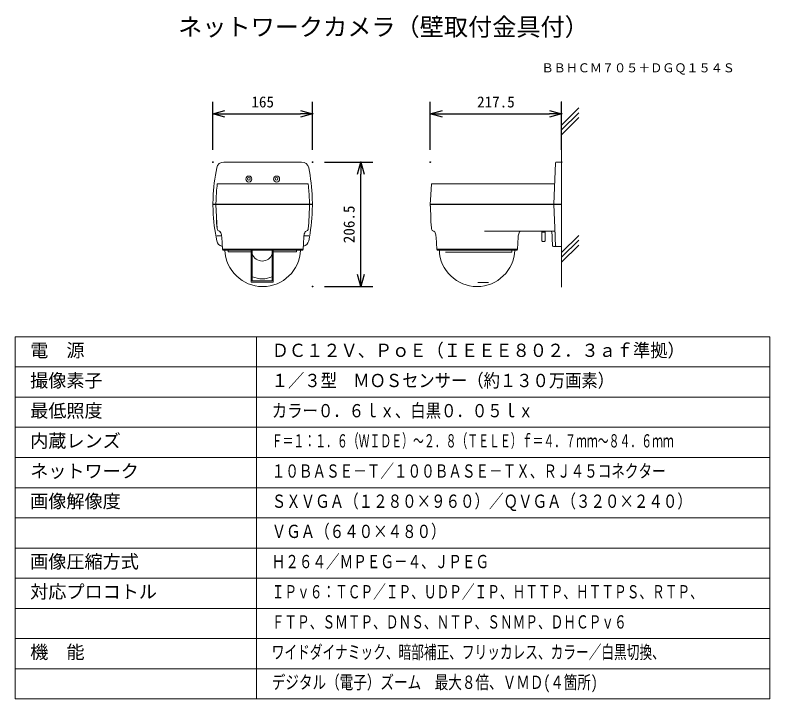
# Model space of a CAD drawing. Units: millimetres, scale not verified. Extents: x -63 to 62, y -57 to 57.
import ezdxf
from ezdxf.enums import TextEntityAlignment as Align

# ---------------------------------------------------------------- set-up
doc = ezdxf.new("R2010")
doc.units = ezdxf.units.MM
doc.header["$LTSCALE"] = 0.125
doc.header["$PDMODE"] = 32
doc.header["$PDSIZE"] = 0.0625
doc.linetypes.add('USER1', pattern=[13.02, 10, -1, 0.01, -1, 0.01, -1])
for name, color, linetype, lineweight in [('0-0_0', 7, 'Continuous', 25), ('0-1_WAKU', 1, 'Continuous', 18), ('0-5_GAIKEI', 7, 'Continuous', 18), ('0-6_SUNPO', 7, 'Continuous', 25)]:
    doc.layers.add(name, color=color, linetype=linetype, lineweight=lineweight)
for name, color, linetype in [('0-2_MOJI1', 7, 'Continuous'), ('0-3_TOUROKU', 7, 'Continuous'), ('0-4_Defpoints', 7, 'Continuous')]:
    doc.layers.add(name, color=color, linetype=linetype)
doc.styles.add('ＭＳ ゴシック', font='')
doc.styles.get('ＭＳ ゴシック').set_extended_font_data('MS Gothic')

# ---------------------------------------------------------------- blocks, each defined once
blk = doc.blocks.new('_OPEN30')
at = {"layer": '0-0_0'}
blk.add_line((0, 0), (-1, 0), dxfattribs=at)
blk.add_lwpolyline([(-1, 0.26795), (0, 0), (-1, -0.26795)], dxfattribs=at)
blk = doc.blocks.new('D6')
at = {"layer": '0-4_Defpoints'}
for p in [(25.5206, 32.5965), (3.7706, 24.5965), (25.5206, 24.5965)]:
    blk.add_point(p, dxfattribs=at)
at = {"layer": '0-6_SUNPO'}
for p, q in [((3.7706, 26.5965), (3.7706, 34.5965)), ((25.5206, 26.5965), (25.5206, 34.5965)), ((5.7706, 32.5965), (23.5206, 32.5965))]:
    blk.add_line(p, q, dxfattribs=at)
at = {"layer": '0-6_SUNPO', "xscale": 2, "yscale": 2, "rotation": 180}
blk.add_blockref('_OPEN30', (3.7706, 32.5965), dxfattribs=at)
at = {"layer": '0-6_SUNPO', "xscale": 2, "yscale": 2}
blk.add_blockref('_OPEN30', (25.5206, 32.5965), dxfattribs=at)
at = {"layer": '0-6_SUNPO', "style": 'ＭＳ ゴシック'}
blk.add_text('217.5', height=1.833, dxfattribs=at).set_placement((11.5206, 33.0965), align=Align.BOTTOM_LEFT)
blk = doc.blocks.new('D5')
at = {"layer": '0-4_Defpoints'}
for p in [(-15.7272, 32.5965), (-32.2272, 24.5965), (-15.7272, 24.5965)]:
    blk.add_point(p, dxfattribs=at)
at = {"layer": '0-6_SUNPO'}
for p, q in [((-32.2272, 26.5965), (-32.2272, 34.5965)), ((-15.7272, 26.5965), (-15.7272, 34.5965)), ((-30.2272, 32.5965), (-17.7272, 32.5965))]:
    blk.add_line(p, q, dxfattribs=at)
at = {"layer": '0-6_SUNPO', "xscale": 2, "yscale": 2, "rotation": 180}
blk.add_blockref('_OPEN30', (-32.2272, 32.5965), dxfattribs=at)
at = {"layer": '0-6_SUNPO', "xscale": 2, "yscale": 2}
blk.add_blockref('_OPEN30', (-15.7272, 32.5965), dxfattribs=at)
at = {"layer": '0-6_SUNPO', "style": 'ＭＳ ゴシック'}
blk.add_text('165', height=1.833, dxfattribs=at).set_placement((-25.8522, 33.0965), align=Align.BOTTOM_LEFT)
blk = doc.blocks.new('D4')
at = {"layer": '0-4_Defpoints'}
for p in [(-15.7201, 24.6016), (-7.7201, 24.6016), (-15.7201, 3.9616)]:
    blk.add_point(p, dxfattribs=at)
at = {"layer": '0-6_SUNPO'}
for p, q in [((-13.7201, 24.6016), (-5.7201, 24.6016)), ((-7.7201, 5.9616), (-7.7201, 22.6016)), ((-13.7201, 3.9616), (-5.7201, 3.9616))]:
    blk.add_line(p, q, dxfattribs=at)
at = {"layer": '0-6_SUNPO', "xscale": 2, "yscale": 2}
for p, rotation in [((-7.7201, 24.6016), 90), ((-7.7201, 3.9616), 270)]:
    blk.add_blockref('_OPEN30', p, dxfattribs=dict(at, rotation=rotation))
at = {"layer": '0-6_SUNPO', "style": 'ＭＳ ゴシック'}
blk.add_text('206.5', height=1.833, rotation=90, dxfattribs=at).set_placement((-8.2201, 11.1566), align=Align.BOTTOM_LEFT)

msp = doc.modelspace()

# ---------------------------------------------------------------- linework, layer by layer
at = {"layer": '0-1_WAKU', "color": 4}
for p, q in [((-62.5043, 3.4942), (-62.5043, -56.5058)), ((-62.5043, 3.4942), (62.4957, 3.4942)), ((-22.5043, 3.4942), (-22.5043, -56.5058)), ((62.4957, 3.4942), (62.4957, -56.5058)), ((62.4957, -56.5058), (-62.5043, -56.5058))]:
    msp.add_line(p, q, dxfattribs=at)
at = {"layer": '0-1_WAKU'}
for p, q in [((-62.5043, -1.5058), (62.4957, -1.5058)), ((-62.5043, -6.5058), (62.4957, -6.5058)), ((-62.5043, -11.5058), (62.4957, -11.5058)), ((-62.5043, -16.5058), (62.4957, -16.5058)), ((-62.5043, -21.5058), (62.4957, -21.5058)), ((-62.5043, -26.5058), (62.4957, -26.5058)), ((-62.5043, -31.5058), (62.4957, -31.5058)), ((-62.5043, -36.5058), (62.4957, -36.5058)), ((-62.5043, -41.5058), (62.4957, -41.5058)), ((-62.5043, -46.5058), (62.4957, -46.5058)), ((-62.5043, -51.5058), (62.4957, -51.5058))]:
    msp.add_line(p, q, dxfattribs=at)
at = {"layer": '0-5_GAIKEI'}
for p, q in [((28.0008, 32.4507), (28.0008, 42.4886)), ((-15.0581, 32.4507), (-27.9359, 32.4507)), ((26.7008, 25.4907), (26.9946, 32.3072)), ((27.1444, 32.4507), (28.0008, 32.4507)), ((28.0008, 18.4507), (28.0008, 32.4507)), ((6.4744, 28.7627), (6.2759, 26.2095)), ((26.7019, 28.8507), (6.5737, 28.8507)), ((-29.7127, 26.4733), (-29.747, 25.4907)), ((-13.2813, 26.4733), (-13.247, 25.4907)), ((-29.7127, 24.4282), (-29.747, 25.4107)), ((-29.247, 25.4107), (-29.1761, 23.3789)), ((-13.747, 25.4107), (-13.818, 23.3789)), ((-13.2813, 24.4282), (-13.247, 25.4107)), ((6.2759, 26.2095), (6.2508, 25.4907)), ((6.2578, 25.2107), (6.2508, 25.4107)), ((6.2578, 25.2107), (6.2681, 25.2107)), ((6.2612, 25.1107), (6.2595, 25.1607)), ((6.2595, 25.1607), (6.2698, 25.1607)), ((6.2612, 25.1107), (6.2716, 25.1107)), ((6.2647, 25.0107), (6.263, 25.0607)), ((6.263, 25.0607), (6.2733, 25.0607)), ((6.2647, 25.0107), (6.2751, 25.0107)), ((6.2681, 25.2107), (6.2698, 25.1607)), ((6.2716, 25.1107), (6.2733, 25.0607)), ((6.2751, 25.0107), (6.2768, 24.9607)), ((6.3945, 25.4907), (6.3945, 25.4107)), ((17.7008, 25.4107), (17.7008, 25.4907)), ((17.9008, 25.4107), (17.9008, 25.4907)), ((23.3008, 25.4107), (23.3008, 25.4907)), ((23.5008, 25.4107), (23.5008, 25.4907)), ((24.3008, 25.4107), (24.3008, 25.4907)), ((24.5008, 25.4107), (24.5008, 25.4907)), ((26.9235, 20.2439), (26.7008, 25.4107)), ((26.821, 25.4107), (26.821, 25.4907)), ((6.2682, 24.9107), (6.2665, 24.9607)), ((6.2665, 24.9607), (6.2768, 24.9607)), ((6.2682, 24.9107), (6.2786, 24.9107)), ((6.3217, 23.3789), (6.27, 24.8607)), ((6.27, 24.8607), (6.2803, 24.8607)), ((6.2786, 24.9107), (6.2803, 24.8607)), ((-29.0409, 21.3953), (-29.1761, 23.3789)), ((-28.4563, 20.7471), (-28.5167, 20.8824)), ((-28.2898, 20.0118), (-28.1789, 18.0107)), ((-14.7042, 20.0118), (-14.8151, 18.0107)), ((-14.5377, 20.7471), (-14.4773, 20.8824)), ((7.0415, 20.7471), (6.981, 20.8824)), ((7.208, 20.0118), (7.3188, 18.0107)), ((20.7936, 20.0118), (20.6827, 18.0107)), ((20.9601, 20.7471), (21.0165, 20.8736)), ((26.7476, 20.9907), (21.1985, 20.9907)), ((24.6758, 20.9907), (24.7508, 20.8407)), ((24.7508, 20.8407), (25.2508, 20.8407)), ((24.7508, 20.8407), (24.7508, 19.3907)), ((25.3258, 20.9907), (25.2508, 20.8407)), ((25.2508, 20.8407), (25.2508, 19.3907)), ((26.397, 20.8472), (26.4238, 20.2252)), ((25.1508, 19.2907), (24.8508, 19.2907)), ((-28.0923, 17.8607), (-28.1789, 18.0107)), ((-14.9017, 17.8607), (-14.8151, 18.0107)), ((7.4055, 17.8607), (7.3188, 18.0107)), ((20.5961, 17.8607), (20.6827, 18.0107)), ((26.6423, 18.4507), (28.0008, 18.4507)), ((28.0008, 11.7393), (28.0008, 18.4507)), ((-21.5679, 11.8107), (-22.2179, 11.8107))]:
    msp.add_line(p, q, dxfattribs=at)
at = {"layer": '0-5_GAIKEI', "color": 1}
for p, q in [((28.0008, 38.5782), (30.8292, 41.4066)), ((28.0008, 37.7782), (30.8292, 40.6066)), ((28.0008, 36.9782), (30.8292, 39.8066)), ((-29.0234, 28.7628), (-29.0235, 28.7629)), ((-29.0234, 28.7627), (-29.0234, 28.7628)), ((-14.0697, 28.8507), (-28.9243, 28.8507)), ((-13.9705, 28.7629), (-13.9706, 28.7628)), ((-13.9706, 28.7628), (-13.9706, 28.7627)), ((-29.747, 25.4907), (-13.247, 25.4907)), ((-29.747, 25.4107), (-13.247, 25.4107)), ((-29.6269, 25.4107), (-29.6269, 25.4907)), ((-29.247, 25.4907), (-29.2219, 26.2095)), ((-29.1269, 25.4107), (-29.1269, 25.4907)), ((-13.8671, 25.4907), (-13.8671, 25.4107)), ((-13.7721, 26.2095), (-13.747, 25.4907)), ((6.2508, 25.4907), (28.0008, 25.4907)), ((6.2509, 25.4107), (28.0008, 25.4107)), ((16.7008, 25.4107), (16.7008, 25.4907)), ((16.9008, 25.4107), (16.9008, 25.4907)), ((-29.1202, 20.2439), (-28.3197, 20.2439)), ((-14.6744, 20.2439), (-13.8739, 20.2439)), ((21.1985, 20.9907), (15.2059, 20.9907)), ((28.0008, 17.4692), (30.8292, 20.2976)), ((28.0008, 16.6692), (30.8292, 19.4976)), ((-28.1789, 18.0107), (-14.8151, 18.0107)), ((-28.0922, 17.8607), (-14.9018, 17.8607)), ((-27.214, 17.594), (-23.384, 17.594)), ((-23.384, 17.8607), (-23.384, 12.5453)), ((-23.2179, 12.7505), (-23.2179, 17.8607)), ((-19.9179, 17.8607), (-19.9179, 12.7505)), ((-19.7518, 17.8607), (-19.7518, 12.5453)), ((-19.7518, 17.594), (-15.9218, 17.594)), ((7.3188, 18.0107), (20.6827, 18.0107)), ((7.4055, 17.8607), (20.5961, 17.8607)), ((8.7547, 17.5304), (19.7468, 17.5304)), ((28.0008, 15.8692), (30.8292, 18.6976)), ((-19.9179, 12.7505), (-23.2179, 12.7505)), ((14.1008, 12.4816), (15.9166, 12.4816))]:
    msp.add_line(p, q, dxfattribs=at)
at = {"layer": '0-5_GAIKEI', "linetype": 'USER1'}
msp.add_line((-28.501, 20.8472), (-28.5932, 20.8472), dxfattribs=at)
at = {"layer": '0-5_GAIKEI', "color": 1}
msp.add_lwpolyline([(-19.7521, 12.5452), (-19.7679, 12.5426), (-23.3679, 12.5426), (-23.3837, 12.5452)], dxfattribs=at)
for centre, radius in [((-23.797, 29.6257), 0.5), ((-19.197, 29.6257), 0.5), ((-23.797, 29.6757), 0.225), ((-19.197, 29.6757), 0.225)]:
    msp.add_circle(centre, radius, dxfattribs=at)
at = {"layer": '0-5_GAIKEI'}
for centre, radius, start, end in [((0.269, 25.4263), 30, 168.33224, 178), ((-27.9359, 31.2507), 1.2, 90, 168.33224), ((-15.0581, 31.2507), 1.2, 11.66776, 90), ((-43.263, 25.4263), 30, 2, 11.66776), ((27.1444, 32.3007), 0.15, 90, 177.53188), ((6.5737, 28.7507), 0.1, 90, 173.10751), ((26.7019, 29.0007), 0.15, 270, 357.53188), ((0.269, 25.4751), 30, 182, 191.66776), ((-43.263, 25.4751), 30, 348.33224, 358), ((0.8057, 24.4259), 30, 182, 185.79798), ((-43.7997, 24.4259), 30, 354.20202, 358), ((36.3034, 24.4259), 30, 182, 183.81504), ((-28.5932, 21.4407), 0.45, 185.79798, 260.65593), ((-14.4009, 21.4407), 0.45, 279.34407, 354.20202), ((62.1244, 26.5971), 55.91, 184.27453, 185.33849), ((6.9046, 21.4407), 0.45, 185.79798, 260.65593), ((-28.6987, 20.7994), 0.2, 24.52458, 80.65645), ((-30.2887, 19.9457), 2, 1.89551, 23.62365), ((-12.7053, 19.9457), 2, 156.37635, 178.10449), ((-14.2953, 20.7994), 0.2, 99.34407, 155.4763), ((6.7991, 20.7994), 0.2, 24.5237, 80.65593), ((5.2091, 19.9457), 2, 1.89551, 23.62365), ((22.7925, 19.9457), 2, 156.37635, 178.10449), ((21.1985, 20.7907), 0.2, 90, 155.53514), ((26.2471, 20.8407), 0.15, 2.46812, 90), ((106.8829, 22.7922), 80.5, 181.82736, 182.9902), ((26.7476, 20.8407), 0.15, 2.46808, 90), ((106.8829, 22.7922), 80, 181.82536, 183.00894), ((-27.9359, 19.6507), 1.2, 191.66776, 257.1017), ((-15.0581, 19.6507), 1.2, 282.88458, 348.33224), ((24.8508, 19.3907), 0.1, 180, 270), ((25.1508, 19.3907), 0.1, 270, 0), ((-21.497, 18.0607), 6.25, 181.83772, 358.16228), ((14.0008, 18.0607), 6.25, 181.83772, 358.16228), ((26.6423, 18.6007), 0.15, 182.9902, 270), ((27.143, 18.6007), 0.15, 183.00959, 270.00005)]:
    msp.add_arc(centre, radius, start, end, dxfattribs=at)
at = {"layer": '0-5_GAIKEI', "color": 1}
for centre, radius, start, end in [((0.7598, 25.1625), 30, 173.10751, 178), ((-28.9241, 28.7507), 0.1, 90, 173.10751), ((-14.0699, 28.7507), 0.1, 6.89249, 90), ((-43.7538, 25.1625), 30, 2, 6.89249), ((-67.1852, 16.0768), 40, 2.17369, 2.55615), ((24.0494, 16.0768), 40, 177.44385, 177.82631), ((59.7181, 16.0132), 40, 177.35267, 177.82631), ((-21.5679, 17.8007), 1.75, 199.33458, 340.66571), ((-21.5679, 17.2007), 4.1, 246.26781, 293.73219)]:
    msp.add_arc(centre, radius, start, end, dxfattribs=at)

# ---------------------------------------------------------------- block references
at = {"layer": '0-6_SUNPO'}
for name in ['D5', 'D6', 'D4']:
    msp.add_blockref(name, (2.4802, 7.8492), dxfattribs=at)

# ---------------------------------------------------------------- texts
at = {"layer": '0-2_MOJI1', "style": 'ＭＳ ゴシック'}
for s, height, p in [('ネットワークカメラ（壁取付金具付）', 2.933, (-35.5043, 52.4942)), ('電\u3000源', 2.199, (-60.0043, -0.5058)), ('撮像素子', 2.199, (-60.0043, -5.5058)), ('最低照度', 2.199, (-60.0043, -10.5058)), ('内蔵レンズ', 2.199, (-60.0043, -15.5058)), ('ネットワーク', 2.199, (-60.0043, -20.5058)), ('画像解像度', 2.199, (-60.0043, -25.5058)), ('画像圧縮方式', 2.199, (-60.0043, -35.5058)), ('対応プロコトル', 2.199, (-60.0043, -40.5058)), ('機\u3000能', 2.199, (-60.0043, -50.5058))]:
    msp.add_text(s, height=height, dxfattribs=at).set_placement(p, align=Align.BOTTOM_LEFT)
for s, width, p in [('ＤＣ１２Ｖ、ＰｏＥ（ＩＥＥＥ８０２．３ａｆ準拠）', 0.95, (-20.0043, -0.5058)), ('１／３型\u3000ＭＯＳセンサー（約１３０万画素）', 0.9, (-20.0043, -5.5058)), ('カラー０．６ｌｘ、白黒０．０５ｌｘ', 0.85, (-20.0043, -10.5058)), ('Ｆ＝１：１．６（ＷＩＤＥ）～２．８（ＴＥＬＥ）ｆ＝４．７ｍｍ～８４．６ｍｍ', 0.6, (-20.0043, -15.5058)), ('１０ＢＡＳＥ－Ｔ／１００ＢＡＳＥ－ＴＸ、ＲＪ４５コネクター', 0.75, (-20.0043, -20.5058)), ('ＳＸＶＧＡ（１２８０×９６０）／ＱＶＧＡ（３２０×２４０）', 0.8, (-20.0043, -25.5058)), ('ＶＧＡ（６４０×４８０）', 0.8, (-20.0043, -30.5058)), ('Ｈ２６４／ＭＰＥＧ－４、ＪＰＥＧ', 0.75, (-20.0043, -35.5058)), ('ＩＰｖ６：ＴＣＰ／ＩＰ、ＵＤＰ／ＩＰ、ＨＴＴＰ、ＨＴＴＰＳ、ＲＴＰ、', 0.7, (-20.0043, -40.5058)), ('ＦＴＰ、ＳＭＴＰ、ＤＮＳ、ＮＴＰ、ＳＮＭＰ、ＤＨＣＰｖ６', 0.7, (-20.0043, -45.5058)), ('ワイドダイナミック、暗部補正、フリッカレス、カラー／白黒切換、', 0.7, (-20.0043, -50.5058)), ('デジタル（電子）ズーム\u3000最大８倍、ＶＭＤ(４箇所)', 0.75, (-20.0043, -55.5058))]:
    msp.add_text(s, height=2.199, dxfattribs=dict(at, width=width)).set_placement(p, align=Align.BOTTOM_LEFT)
at = {"layer": '0-3_TOUROKU', "style": 'ＭＳ ゴシック'}
msp.add_text('ＢＢＨＣＭ７０５＋ＤＧＱ１５４Ｓ', height=1.466, dxfattribs=at).set_placement((24.6856, 46.8683), align=Align.BOTTOM_LEFT)

doc.saveas('drawing.dxf')
